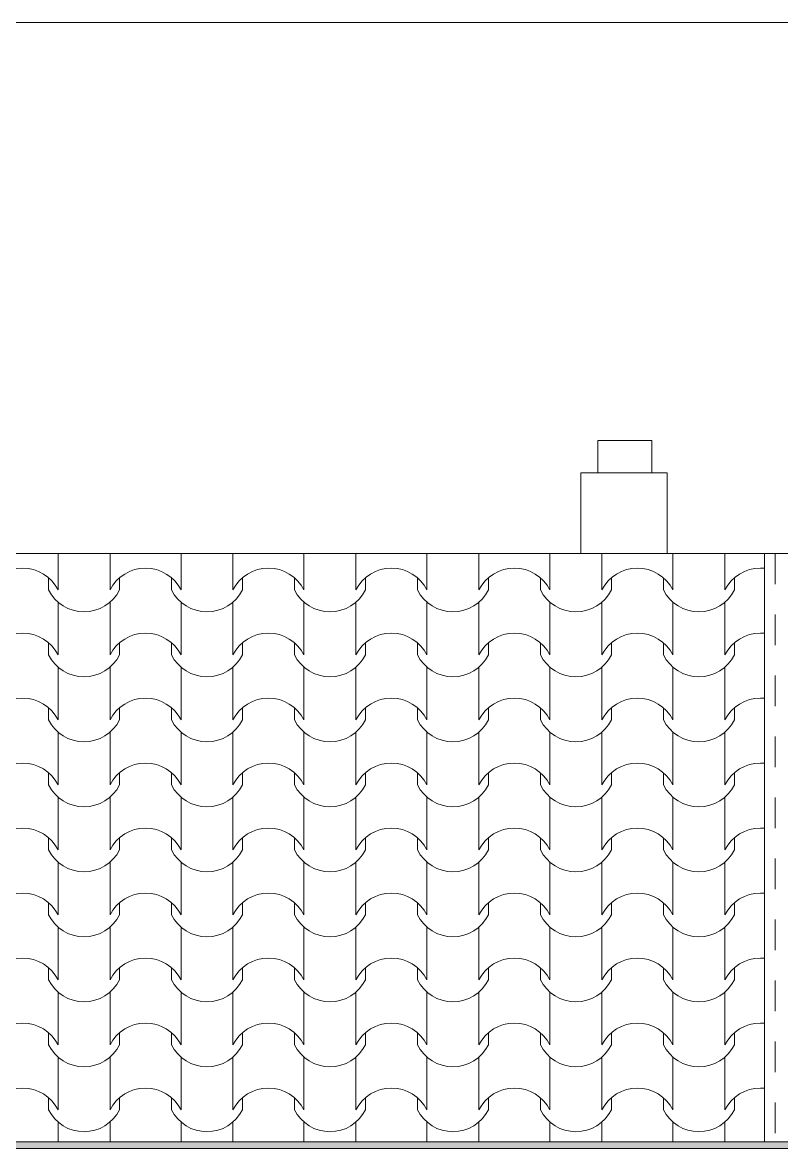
# Model space of a CAD drawing. Header units: feet. Extents: x 2791058 to 2855058, y -67651 to -18651.
# Drawn here: x 2816498 to 2820009, y -23860 to -18651 of the extents above; entities that cross this region are included whole.
import ezdxf

# ---------------------------------------------------------------- set-up
doc = ezdxf.new("R2010")
doc.units = ezdxf.units.FT
doc.header["$MEASUREMENT"] = 0
doc.linetypes.add('Dashed', pattern=[282.222223, 141.111112, -141.111112])
for name, color, linetype, lineweight in [('Shell - Roof_Pen_No__1', 7, 'Continuous', 0), ('Shell - Roof_Pen_No__21', 7, 'Continuous', 0), ('Structural - Bearing_Pen_No__1', 7, 'Continuous', 0)]:
    doc.layers.add(name, color=color, linetype=linetype, lineweight=lineweight)
doc.layers.add('Structural - Bearing_Pen_No__61', color=7, linetype='Continuous', lineweight=0, true_color=0x6a6a6a)
doc.layers.add('Structural - Bearing_Pen_No__62', color=7, linetype='Continuous', lineweight=0, true_color=0xaaaaaa)

# ---------------------------------------------------------------- blocks, each defined once
blk = doc.blocks.new('*X2', base_point=(2247653.8, -76425))
at = {"layer": 'Structural - Bearing_Pen_No__62', "color": 253, "linetype": 'Continuous', "lineweight": 0, "true_color": 0xaaaaaa}
for p, q in [((2816662.1, -21108), (2816662.1, -21154.4)), ((2816902.6, -21108), (2816902.6, -21154.4)), ((2817231.1, -21108), (2817231.1, -21154.4)), ((2817471.5, -21108), (2817471.5, -21154.4)), ((2817800, -21108), (2817800, -21154.4)), ((2818040.5, -21108), (2818040.5, -21154.4)), ((2818369, -21108), (2818369, -21154.4)), ((2818609.4, -21108), (2818609.4, -21154.4)), ((2818937.9, -21108), (2818937.9, -21154.4)), ((2819178.4, -21108), (2819178.4, -21154.4)), ((2819506.9, -21108), (2819506.9, -21154.4)), ((2819747.4, -21108), (2819747.4, -21154.4)), ((2816662.1, -21154.4), (2816662.1, -21276.4)), ((2816902.6, -21154.4), (2816902.6, -21276.4)), ((2817231.1, -21154.4), (2817231.1, -21276.4)), ((2817471.5, -21154.4), (2817471.5, -21276.4)), ((2817800, -21154.4), (2817800, -21276.4)), ((2818040.5, -21154.4), (2818040.5, -21276.4)), ((2818369, -21154.4), (2818369, -21276.4)), ((2818609.4, -21154.4), (2818609.4, -21276.4)), ((2818937.9, -21154.4), (2818937.9, -21276.4)), ((2819178.4, -21154.4), (2819178.4, -21276.4)), ((2819506.9, -21154.4), (2819506.9, -21276.4)), ((2819747.4, -21154.4), (2819747.4, -21276.4)), ((2816618.1, -21220.3), (2816618.1, -21276.4)), ((2816946.6, -21220.3), (2816946.6, -21276.4)), ((2817187, -21220.3), (2817187, -21276.4)), ((2817515.5, -21220.3), (2817515.5, -21276.4)), ((2817756, -21220.3), (2817756, -21276.4)), ((2818084.5, -21220.3), (2818084.5, -21276.4)), ((2818325, -21220.3), (2818325, -21276.4)), ((2818653.5, -21220.3), (2818653.5, -21276.4)), ((2818893.9, -21220.3), (2818893.9, -21276.4)), ((2819222.4, -21220.3), (2819222.4, -21276.4)), ((2819462.9, -21220.3), (2819462.9, -21276.4)), ((2819791.4, -21220.3), (2819791.4, -21276.4)), ((2816662.1, -21333.2), (2816662.1, -21455.1)), ((2816902.6, -21333.2), (2816902.6, -21455.1)), ((2817231.1, -21333.2), (2817231.1, -21455.1)), ((2817471.5, -21333.2), (2817471.5, -21455.1)), ((2817800, -21333.2), (2817800, -21455.1)), ((2818040.5, -21333.2), (2818040.5, -21455.1)), ((2818369, -21333.2), (2818369, -21455.1)), ((2818609.4, -21333.2), (2818609.4, -21455.1)), ((2818937.9, -21333.2), (2818937.9, -21455.1)), ((2819178.4, -21333.2), (2819178.4, -21455.1)), ((2819506.9, -21333.2), (2819506.9, -21455.1)), ((2819747.4, -21333.2), (2819747.4, -21455.1)), ((2816662.1, -21455.1), (2816662.1, -21577.1)), ((2816902.6, -21455.1), (2816902.6, -21577.1)), ((2817231.1, -21455.1), (2817231.1, -21577.1)), ((2817471.5, -21455.1), (2817471.5, -21577.1)), ((2817800, -21455.1), (2817800, -21577.1)), ((2818040.5, -21455.1), (2818040.5, -21577.1)), ((2818369, -21455.1), (2818369, -21577.1)), ((2818609.4, -21455.1), (2818609.4, -21577.1)), ((2818937.9, -21455.1), (2818937.9, -21577.1)), ((2819178.4, -21455.1), (2819178.4, -21577.1)), ((2819506.9, -21455.1), (2819506.9, -21577.1)), ((2819747.4, -21455.1), (2819747.4, -21577.1)), ((2816618.1, -21521), (2816618.1, -21577.1)), ((2816946.6, -21521), (2816946.6, -21577.1)), ((2817187, -21521), (2817187, -21577.1)), ((2817515.5, -21521), (2817515.5, -21577.1)), ((2817756, -21521), (2817756, -21577.1)), ((2818084.5, -21521), (2818084.5, -21577.1)), ((2818325, -21521), (2818325, -21577.1)), ((2818653.5, -21521), (2818653.5, -21577.1)), ((2818893.9, -21521), (2818893.9, -21577.1)), ((2819222.4, -21521), (2819222.4, -21577.1)), ((2819462.9, -21521), (2819462.9, -21577.1)), ((2819791.4, -21521), (2819791.4, -21577.1)), ((2816662.1, -21633.9), (2816662.1, -21755.8)), ((2816902.6, -21633.9), (2816902.6, -21755.8)), ((2817231.1, -21633.9), (2817231.1, -21755.8)), ((2817471.5, -21633.9), (2817471.5, -21755.8)), ((2817800, -21633.9), (2817800, -21755.8)), ((2818040.5, -21633.9), (2818040.5, -21755.8)), ((2818369, -21633.9), (2818369, -21755.8)), ((2818609.4, -21633.9), (2818609.4, -21755.8)), ((2818937.9, -21633.9), (2818937.9, -21755.8)), ((2819178.4, -21633.9), (2819178.4, -21755.8)), ((2819506.9, -21633.9), (2819506.9, -21755.8)), ((2819747.4, -21633.9), (2819747.4, -21755.8)), ((2816662.1, -21755.8), (2816662.1, -21877.7)), ((2816902.6, -21755.8), (2816902.6, -21877.7)), ((2817231.1, -21755.8), (2817231.1, -21877.7)), ((2817471.5, -21755.8), (2817471.5, -21877.7)), ((2817800, -21755.8), (2817800, -21877.7)), ((2818040.5, -21755.8), (2818040.5, -21877.7)), ((2818369, -21755.8), (2818369, -21877.7)), ((2818609.4, -21755.8), (2818609.4, -21877.7)), ((2818937.9, -21755.8), (2818937.9, -21877.7)), ((2819178.4, -21755.8), (2819178.4, -21877.7)), ((2819506.9, -21755.8), (2819506.9, -21877.7)), ((2819747.4, -21755.8), (2819747.4, -21877.7)), ((2816618.1, -21821.7), (2816618.1, -21877.7)), ((2816946.6, -21821.7), (2816946.6, -21877.7)), ((2817187, -21821.7), (2817187, -21877.7)), ((2817515.5, -21821.7), (2817515.5, -21877.7)), ((2817756, -21821.7), (2817756, -21877.7)), ((2818084.5, -21821.7), (2818084.5, -21877.7)), ((2818325, -21821.7), (2818325, -21877.7)), ((2818653.5, -21821.7), (2818653.5, -21877.7)), ((2818893.9, -21821.7), (2818893.9, -21877.7)), ((2819222.4, -21821.7), (2819222.4, -21877.7)), ((2819462.9, -21821.7), (2819462.9, -21877.7)), ((2819791.4, -21821.7), (2819791.4, -21877.7)), ((2816662.1, -21934.5), (2816662.1, -22056.5)), ((2816902.6, -21934.5), (2816902.6, -22056.5)), ((2817231.1, -21934.5), (2817231.1, -22056.5)), ((2817471.5, -21934.5), (2817471.5, -22056.5)), ((2817800, -21934.5), (2817800, -22056.5)), ((2818040.5, -21934.5), (2818040.5, -22056.5)), ((2818369, -21934.5), (2818369, -22056.5)), ((2818609.4, -21934.5), (2818609.4, -22056.5)), ((2818937.9, -21934.5), (2818937.9, -22056.5)), ((2819178.4, -21934.5), (2819178.4, -22056.5)), ((2819506.9, -21934.5), (2819506.9, -22056.5)), ((2819747.4, -21934.5), (2819747.4, -22056.5)), ((2816662.1, -22056.5), (2816662.1, -22178.4)), ((2816902.6, -22056.5), (2816902.6, -22178.4)), ((2817231.1, -22056.5), (2817231.1, -22178.4)), ((2817471.5, -22056.5), (2817471.5, -22178.4)), ((2817800, -22056.5), (2817800, -22178.4)), ((2818040.5, -22056.5), (2818040.5, -22178.4)), ((2818369, -22056.5), (2818369, -22178.4)), ((2818609.4, -22056.5), (2818609.4, -22178.4)), ((2818937.9, -22056.5), (2818937.9, -22178.4)), ((2819178.4, -22056.5), (2819178.4, -22178.4)), ((2819506.9, -22056.5), (2819506.9, -22178.4)), ((2819747.4, -22056.5), (2819747.4, -22178.4)), ((2816618.1, -22122.3), (2816618.1, -22178.4)), ((2816946.6, -22122.3), (2816946.6, -22178.4)), ((2817187, -22122.3), (2817187, -22178.4)), ((2817515.5, -22122.3), (2817515.5, -22178.4)), ((2817756, -22122.3), (2817756, -22178.4)), ((2818084.5, -22122.3), (2818084.5, -22178.4)), ((2818325, -22122.3), (2818325, -22178.4)), ((2818653.5, -22122.3), (2818653.5, -22178.4)), ((2818893.9, -22122.3), (2818893.9, -22178.4)), ((2819222.4, -22122.3), (2819222.4, -22178.4)), ((2819462.9, -22122.3), (2819462.9, -22178.4)), ((2819791.4, -22122.3), (2819791.4, -22178.4)), ((2816662.1, -22235.2), (2816662.1, -22357.1)), ((2816902.6, -22235.2), (2816902.6, -22357.1)), ((2817231.1, -22235.2), (2817231.1, -22357.1)), ((2817471.5, -22235.2), (2817471.5, -22357.1)), ((2817800, -22235.2), (2817800, -22357.1)), ((2818040.5, -22235.2), (2818040.5, -22357.1)), ((2818369, -22235.2), (2818369, -22357.1)), ((2818609.4, -22235.2), (2818609.4, -22357.1)), ((2818937.9, -22235.2), (2818937.9, -22357.1)), ((2819178.4, -22235.2), (2819178.4, -22357.1)), ((2819506.9, -22235.2), (2819506.9, -22357.1)), ((2819747.4, -22235.2), (2819747.4, -22357.1)), ((2816662.1, -22357.1), (2816662.1, -22479.1)), ((2816902.6, -22357.1), (2816902.6, -22479.1)), ((2817231.1, -22357.1), (2817231.1, -22479.1)), ((2817471.5, -22357.1), (2817471.5, -22479.1)), ((2817800, -22357.1), (2817800, -22479.1)), ((2818040.5, -22357.1), (2818040.5, -22479.1)), ((2818369, -22357.1), (2818369, -22479.1)), ((2818609.4, -22357.1), (2818609.4, -22479.1)), ((2818937.9, -22357.1), (2818937.9, -22479.1)), ((2819178.4, -22357.1), (2819178.4, -22479.1)), ((2819506.9, -22357.1), (2819506.9, -22479.1)), ((2819747.4, -22357.1), (2819747.4, -22479.1)), ((2816618.1, -22423), (2816618.1, -22479.1)), ((2816946.6, -22423), (2816946.6, -22479.1)), ((2817187, -22423), (2817187, -22479.1)), ((2817515.5, -22423), (2817515.5, -22479.1)), ((2817756, -22423), (2817756, -22479.1)), ((2818084.5, -22423), (2818084.5, -22479.1)), ((2818325, -22423), (2818325, -22479.1)), ((2818653.5, -22423), (2818653.5, -22479.1)), ((2818893.9, -22423), (2818893.9, -22479.1)), ((2819222.4, -22423), (2819222.4, -22479.1)), ((2819462.9, -22423), (2819462.9, -22479.1)), ((2819791.4, -22423), (2819791.4, -22479.1)), ((2816662.1, -22535.9), (2816662.1, -22657.8)), ((2816902.6, -22535.9), (2816902.6, -22657.8)), ((2817231.1, -22535.9), (2817231.1, -22657.8)), ((2817471.5, -22535.9), (2817471.5, -22657.8)), ((2817800, -22535.9), (2817800, -22657.8)), ((2818040.5, -22535.9), (2818040.5, -22657.8)), ((2818369, -22535.9), (2818369, -22657.8)), ((2818609.4, -22535.9), (2818609.4, -22657.8)), ((2818937.9, -22535.9), (2818937.9, -22657.8)), ((2819178.4, -22535.9), (2819178.4, -22657.8)), ((2819506.9, -22535.9), (2819506.9, -22657.8)), ((2819747.4, -22535.9), (2819747.4, -22657.8)), ((2816662.1, -22657.8), (2816662.1, -22779.7)), ((2816902.6, -22657.8), (2816902.6, -22779.7)), ((2817231.1, -22657.8), (2817231.1, -22779.7)), ((2817471.5, -22657.8), (2817471.5, -22779.7)), ((2817800, -22657.8), (2817800, -22779.7)), ((2818040.5, -22657.8), (2818040.5, -22779.7)), ((2818369, -22657.8), (2818369, -22779.7)), ((2818609.4, -22657.8), (2818609.4, -22779.7)), ((2818937.9, -22657.8), (2818937.9, -22779.7)), ((2819178.4, -22657.8), (2819178.4, -22779.7)), ((2819506.9, -22657.8), (2819506.9, -22779.7)), ((2819747.4, -22657.8), (2819747.4, -22779.7)), ((2816618.1, -22723.7), (2816618.1, -22779.7)), ((2816946.6, -22723.7), (2816946.6, -22779.7)), ((2817187, -22723.7), (2817187, -22779.7)), ((2817515.5, -22723.7), (2817515.5, -22779.7)), ((2817756, -22723.7), (2817756, -22779.7)), ((2818084.5, -22723.7), (2818084.5, -22779.7)), ((2818325, -22723.7), (2818325, -22779.7)), ((2818653.5, -22723.7), (2818653.5, -22779.7)), ((2818893.9, -22723.7), (2818893.9, -22779.7)), ((2819222.4, -22723.7), (2819222.4, -22779.7)), ((2819462.9, -22723.7), (2819462.9, -22779.7)), ((2819791.4, -22723.7), (2819791.4, -22779.7)), ((2816662.1, -22836.5), (2816662.1, -22958.5)), ((2816902.6, -22836.5), (2816902.6, -22958.5)), ((2817231.1, -22836.5), (2817231.1, -22958.5)), ((2817471.5, -22836.5), (2817471.5, -22958.5)), ((2817800, -22836.5), (2817800, -22958.5)), ((2818040.5, -22836.5), (2818040.5, -22958.5)), ((2818369, -22836.5), (2818369, -22958.5)), ((2818609.4, -22836.5), (2818609.4, -22958.5)), ((2818937.9, -22836.5), (2818937.9, -22958.5)), ((2819178.4, -22836.5), (2819178.4, -22958.5)), ((2819506.9, -22836.5), (2819506.9, -22958.5)), ((2819747.4, -22836.5), (2819747.4, -22958.5)), ((2816662.1, -22958.5), (2816662.1, -23080.4)), ((2816902.6, -22958.5), (2816902.6, -23080.4)), ((2817231.1, -22958.5), (2817231.1, -23080.4)), ((2817471.5, -22958.5), (2817471.5, -23080.4)), ((2817800, -22958.5), (2817800, -23080.4)), ((2818040.5, -22958.5), (2818040.5, -23080.4)), ((2818369, -22958.5), (2818369, -23080.4)), ((2818609.4, -22958.5), (2818609.4, -23080.4)), ((2818937.9, -22958.5), (2818937.9, -23080.4)), ((2819178.4, -22958.5), (2819178.4, -23080.4)), ((2819506.9, -22958.5), (2819506.9, -23080.4)), ((2819747.4, -22958.5), (2819747.4, -23080.4)), ((2816618.1, -23024.4), (2816618.1, -23080.4)), ((2816946.6, -23024.4), (2816946.6, -23080.4)), ((2817187, -23024.4), (2817187, -23080.4)), ((2817515.5, -23024.4), (2817515.5, -23080.4)), ((2817756, -23024.4), (2817756, -23080.4)), ((2818084.5, -23024.4), (2818084.5, -23080.4)), ((2818325, -23024.4), (2818325, -23080.4)), ((2818653.5, -23024.4), (2818653.5, -23080.4)), ((2818893.9, -23024.4), (2818893.9, -23080.4)), ((2819222.4, -23024.4), (2819222.4, -23080.4)), ((2819462.9, -23024.4), (2819462.9, -23080.4)), ((2819791.4, -23024.4), (2819791.4, -23080.4)), ((2816662.1, -23137.2), (2816662.1, -23259.2)), ((2816902.6, -23137.2), (2816902.6, -23259.2)), ((2817231.1, -23137.2), (2817231.1, -23259.2)), ((2817471.5, -23137.2), (2817471.5, -23259.2)), ((2817800, -23137.2), (2817800, -23259.2)), ((2818040.5, -23137.2), (2818040.5, -23259.2)), ((2818369, -23137.2), (2818369, -23259.2)), ((2818609.4, -23137.2), (2818609.4, -23259.2)), ((2818937.9, -23137.2), (2818937.9, -23259.2)), ((2819178.4, -23137.2), (2819178.4, -23259.2)), ((2819506.9, -23137.2), (2819506.9, -23259.2)), ((2819747.4, -23137.2), (2819747.4, -23259.2)), ((2816662.1, -23259.2), (2816662.1, -23381.1)), ((2816902.6, -23259.2), (2816902.6, -23381.1)), ((2817231.1, -23259.2), (2817231.1, -23381.1)), ((2817471.5, -23259.2), (2817471.5, -23381.1)), ((2817800, -23259.2), (2817800, -23381.1)), ((2818040.5, -23259.2), (2818040.5, -23381.1)), ((2818369, -23259.2), (2818369, -23381.1)), ((2818609.4, -23259.2), (2818609.4, -23381.1)), ((2818937.9, -23259.2), (2818937.9, -23381.1)), ((2819178.4, -23259.2), (2819178.4, -23381.1)), ((2819506.9, -23259.2), (2819506.9, -23381.1)), ((2819747.4, -23259.2), (2819747.4, -23381.1)), ((2816618.1, -23325), (2816618.1, -23381.1)), ((2816946.6, -23325), (2816946.6, -23381.1)), ((2817187, -23325), (2817187, -23381.1)), ((2817515.5, -23325), (2817515.5, -23381.1)), ((2817756, -23325), (2817756, -23381.1)), ((2818084.5, -23325), (2818084.5, -23381.1)), ((2818325, -23325), (2818325, -23381.1)), ((2818653.5, -23325), (2818653.5, -23381.1)), ((2818893.9, -23325), (2818893.9, -23381.1)), ((2819222.4, -23325), (2819222.4, -23381.1)), ((2819462.9, -23325), (2819462.9, -23381.1)), ((2819791.4, -23325), (2819791.4, -23381.1)), ((2816662.1, -23437.9), (2816662.1, -23559.8)), ((2816902.6, -23437.9), (2816902.6, -23559.8)), ((2817231.1, -23437.9), (2817231.1, -23559.8)), ((2817471.5, -23437.9), (2817471.5, -23559.8)), ((2817800, -23437.9), (2817800, -23559.8)), ((2818040.5, -23437.9), (2818040.5, -23559.8)), ((2818369, -23437.9), (2818369, -23559.8)), ((2818609.4, -23437.9), (2818609.4, -23559.8)), ((2818937.9, -23437.9), (2818937.9, -23559.8)), ((2819178.4, -23437.9), (2819178.4, -23559.8)), ((2819506.9, -23437.9), (2819506.9, -23559.8)), ((2819747.4, -23437.9), (2819747.4, -23559.8)), ((2816662.1, -23559.8), (2816662.1, -23681.8)), ((2816902.6, -23559.8), (2816902.6, -23681.8)), ((2817231.1, -23559.8), (2817231.1, -23681.8)), ((2817471.5, -23559.8), (2817471.5, -23681.8)), ((2817800, -23559.8), (2817800, -23681.8)), ((2818040.5, -23559.8), (2818040.5, -23681.8)), ((2818369, -23559.8), (2818369, -23681.8)), ((2818609.4, -23559.8), (2818609.4, -23681.8)), ((2818937.9, -23559.8), (2818937.9, -23681.8)), ((2819178.4, -23559.8), (2819178.4, -23681.8)), ((2819506.9, -23559.8), (2819506.9, -23681.8)), ((2819747.4, -23559.8), (2819747.4, -23681.8)), ((2816618.1, -23625.7), (2816618.1, -23681.8)), ((2816946.6, -23625.7), (2816946.6, -23681.8)), ((2817187, -23625.7), (2817187, -23681.8)), ((2817515.5, -23625.7), (2817515.5, -23681.8)), ((2817756, -23625.7), (2817756, -23681.8)), ((2818084.5, -23625.7), (2818084.5, -23681.8)), ((2818325, -23625.7), (2818325, -23681.8)), ((2818653.5, -23625.7), (2818653.5, -23681.8)), ((2818893.9, -23625.7), (2818893.9, -23681.8)), ((2819222.4, -23625.7), (2819222.4, -23681.8)), ((2819462.9, -23625.7), (2819462.9, -23681.8)), ((2819791.4, -23625.7), (2819791.4, -23681.8)), ((2816662.1, -23738.6), (2816662.1, -23830.5)), ((2816902.6, -23738.6), (2816902.6, -23830.5)), ((2817231.1, -23738.6), (2817231.1, -23830.5)), ((2817471.5, -23738.6), (2817471.5, -23830.5)), ((2817800, -23738.6), (2817800, -23830.5)), ((2818040.5, -23738.6), (2818040.5, -23830.5)), ((2818369, -23738.6), (2818369, -23830.5)), ((2818609.4, -23738.6), (2818609.4, -23830.5)), ((2818937.9, -23738.6), (2818937.9, -23830.5)), ((2819178.4, -23738.6), (2819178.4, -23830.5)), ((2819506.9, -23738.6), (2819506.9, -23830.5)), ((2819747.4, -23738.6), (2819747.4, -23830.5))]:
    blk.add_line(p, q, dxfattribs=at)
for centre, radius, start, end in [((2816498.4, -21360.3), 184.9, 90.1705, 153.0115), ((2816497.3, -21360.3), 184.9, 26.9885, 89.8295), ((2817067.4, -21360.3), 184.9, 90.1705, 153.0115), ((2817066.3, -21360.3), 184.9, 26.9885, 89.8295), ((2817636.3, -21360.3), 184.9, 90.1705, 153.0115), ((2817635.2, -21360.3), 184.9, 26.9885, 89.8295), ((2818205.3, -21360.3), 184.9, 90.1705, 153.0115), ((2818204.2, -21360.3), 184.9, 26.9885, 89.8295), ((2818774.2, -21360.3), 184.9, 90.1705, 153.0115), ((2818773.1, -21360.3), 184.9, 26.9885, 89.8295), ((2819343.2, -21360.3), 184.9, 90.1705, 153.0115), ((2819342.1, -21360.3), 184.9, 26.9885, 89.8295), ((2819912.2, -21360.3), 184.9, 90.1705, 153.0115), ((2819911.1, -21360.3), 184.9, 83.8943, 89.8295), ((2816782.3, -21193.8), 183.9, 206.7044, 333.2956), ((2817351.3, -21193.8), 183.9, 206.7044, 333.2956), ((2817920.2, -21193.8), 183.9, 206.7044, 333.2956), ((2818489.2, -21193.8), 183.9, 206.7044, 333.2956), ((2819058.2, -21193.8), 183.9, 206.7044, 333.2956), ((2819627.1, -21193.8), 183.9, 206.7044, 333.2956), ((2816498.4, -21661), 184.9, 90.1705, 153.0115), ((2816497.3, -21661), 184.9, 26.9885, 89.8295), ((2817067.4, -21661), 184.9, 90.1705, 153.0115), ((2817066.3, -21661), 184.9, 26.9885, 89.8295), ((2817636.3, -21661), 184.9, 90.1705, 153.0115), ((2817635.2, -21661), 184.9, 26.9885, 89.8295), ((2818205.3, -21661), 184.9, 90.1705, 153.0115), ((2818204.2, -21661), 184.9, 26.9885, 89.8295), ((2818774.2, -21661), 184.9, 90.1705, 153.0115), ((2818773.1, -21661), 184.9, 26.9885, 89.8295), ((2819343.2, -21661), 184.9, 90.1705, 153.0115), ((2819342.1, -21661), 184.9, 26.9885, 89.8295), ((2819912.2, -21661), 184.9, 90.1705, 153.0115), ((2819911.1, -21661), 184.9, 83.8943, 89.8295), ((2816782.3, -21494.4), 183.9, 206.7044, 333.2956), ((2817351.3, -21494.4), 183.9, 206.7044, 333.2956), ((2817920.2, -21494.4), 183.9, 206.7044, 333.2956), ((2818489.2, -21494.4), 183.9, 206.7044, 333.2956), ((2819058.2, -21494.4), 183.9, 206.7044, 333.2956), ((2819627.1, -21494.4), 183.9, 206.7044, 333.2956), ((2816498.4, -21961.7), 184.9, 90.1705, 153.0115), ((2816497.3, -21961.7), 184.9, 26.9885, 89.8295), ((2817067.4, -21961.7), 184.9, 90.1705, 153.0115), ((2817066.3, -21961.7), 184.9, 26.9885, 89.8295), ((2817636.3, -21961.7), 184.9, 90.1705, 153.0115), ((2817635.2, -21961.7), 184.9, 26.9885, 89.8295), ((2818205.3, -21961.7), 184.9, 90.1705, 153.0115), ((2818204.2, -21961.7), 184.9, 26.9885, 89.8295), ((2818774.2, -21961.7), 184.9, 90.1705, 153.0115), ((2818773.1, -21961.7), 184.9, 26.9885, 89.8295), ((2819343.2, -21961.7), 184.9, 90.1705, 153.0115), ((2819342.1, -21961.7), 184.9, 26.9885, 89.8295), ((2819912.2, -21961.7), 184.9, 90.1705, 153.0115), ((2819911.1, -21961.7), 184.9, 83.8943, 89.8295), ((2816782.3, -21795.1), 183.9, 206.7044, 333.2956), ((2817351.3, -21795.1), 183.9, 206.7044, 333.2956), ((2817920.2, -21795.1), 183.9, 206.7044, 333.2956), ((2818489.2, -21795.1), 183.9, 206.7044, 333.2956), ((2819058.2, -21795.1), 183.9, 206.7044, 333.2956), ((2819627.1, -21795.1), 183.9, 206.7044, 333.2956), ((2816498.4, -22262.3), 184.9, 90.1705, 153.0115), ((2816497.3, -22262.3), 184.9, 26.9885, 89.8295), ((2817067.4, -22262.3), 184.9, 90.1705, 153.0115), ((2817066.3, -22262.3), 184.9, 26.9885, 89.8295), ((2817636.3, -22262.3), 184.9, 90.1705, 153.0115), ((2817635.2, -22262.3), 184.9, 26.9885, 89.8295), ((2818205.3, -22262.3), 184.9, 90.1705, 153.0115), ((2818204.2, -22262.3), 184.9, 26.9885, 89.8295), ((2818774.2, -22262.3), 184.9, 90.1705, 153.0115), ((2818773.1, -22262.3), 184.9, 26.9885, 89.8295), ((2819343.2, -22262.3), 184.9, 90.1705, 153.0115), ((2819342.1, -22262.3), 184.9, 26.9885, 89.8295), ((2819912.2, -22262.3), 184.9, 90.1705, 153.0115), ((2819911.1, -22262.3), 184.9, 83.8943, 89.8295), ((2816782.3, -22095.8), 183.9, 206.7044, 333.2956), ((2817351.3, -22095.8), 183.9, 206.7044, 333.2956), ((2817920.2, -22095.8), 183.9, 206.7044, 333.2956), ((2818489.2, -22095.8), 183.9, 206.7044, 333.2956), ((2819058.2, -22095.8), 183.9, 206.7044, 333.2956), ((2819627.1, -22095.8), 183.9, 206.7044, 333.2956), ((2816498.4, -22563), 184.9, 90.1705, 153.0115), ((2816497.3, -22563), 184.9, 26.9885, 89.8295), ((2817067.4, -22563), 184.9, 90.1705, 153.0115), ((2817066.3, -22563), 184.9, 26.9885, 89.8295), ((2817636.3, -22563), 184.9, 90.1705, 153.0115), ((2817635.2, -22563), 184.9, 26.9885, 89.8295), ((2818205.3, -22563), 184.9, 90.1705, 153.0115), ((2818204.2, -22563), 184.9, 26.9885, 89.8295), ((2818774.2, -22563), 184.9, 90.1705, 153.0115), ((2818773.1, -22563), 184.9, 26.9885, 89.8295), ((2819343.2, -22563), 184.9, 90.1705, 153.0115), ((2819342.1, -22563), 184.9, 26.9885, 89.8295), ((2819912.2, -22563), 184.9, 90.1705, 153.0115), ((2819911.1, -22563), 184.9, 83.8943, 89.8295), ((2816782.3, -22396.5), 183.9, 206.7044, 333.2956), ((2817351.3, -22396.5), 183.9, 206.7044, 333.2956), ((2817920.2, -22396.5), 183.9, 206.7044, 333.2956), ((2818489.2, -22396.5), 183.9, 206.7044, 333.2956), ((2819058.2, -22396.5), 183.9, 206.7044, 333.2956), ((2819627.1, -22396.5), 183.9, 206.7044, 333.2956), ((2816498.4, -22863.7), 184.9, 90.1705, 153.0115), ((2816497.3, -22863.7), 184.9, 26.9885, 89.8295), ((2817067.4, -22863.7), 184.9, 90.1705, 153.0115), ((2817066.3, -22863.7), 184.9, 26.9885, 89.8295), ((2817636.3, -22863.7), 184.9, 90.1705, 153.0115), ((2817635.2, -22863.7), 184.9, 26.9885, 89.8295), ((2818205.3, -22863.7), 184.9, 90.1705, 153.0115), ((2818204.2, -22863.7), 184.9, 26.9885, 89.8295), ((2818774.2, -22863.7), 184.9, 90.1705, 153.0115), ((2818773.1, -22863.7), 184.9, 26.9885, 89.8295), ((2819343.2, -22863.7), 184.9, 90.1705, 153.0115), ((2819342.1, -22863.7), 184.9, 26.9885, 89.8295), ((2819912.2, -22863.7), 184.9, 90.1705, 153.0115), ((2819911.1, -22863.7), 184.9, 83.8943, 89.8295), ((2816782.3, -22697.1), 183.9, 206.7044, 333.2956), ((2817351.3, -22697.1), 183.9, 206.7044, 333.2956), ((2817920.2, -22697.1), 183.9, 206.7044, 333.2956), ((2818489.2, -22697.1), 183.9, 206.7044, 333.2956), ((2819058.2, -22697.1), 183.9, 206.7044, 333.2956), ((2819627.1, -22697.1), 183.9, 206.7044, 333.2956), ((2816498.4, -23164.3), 184.9, 90.1705, 153.0115), ((2816497.3, -23164.3), 184.9, 26.9885, 89.8295), ((2817067.4, -23164.3), 184.9, 90.1705, 153.0115), ((2817066.3, -23164.3), 184.9, 26.9885, 89.8295), ((2817636.3, -23164.3), 184.9, 90.1705, 153.0115), ((2817635.2, -23164.3), 184.9, 26.9885, 89.8295), ((2818205.3, -23164.3), 184.9, 90.1705, 153.0115), ((2818204.2, -23164.3), 184.9, 26.9885, 89.8295), ((2818774.2, -23164.3), 184.9, 90.1705, 153.0115), ((2818773.1, -23164.3), 184.9, 26.9885, 89.8295), ((2819343.2, -23164.3), 184.9, 90.1705, 153.0115), ((2819342.1, -23164.3), 184.9, 26.9885, 89.8295), ((2819912.2, -23164.3), 184.9, 90.1705, 153.0115), ((2819911.1, -23164.3), 184.9, 83.8943, 89.8295), ((2816782.3, -22997.8), 183.9, 206.7044, 333.2956), ((2817351.3, -22997.8), 183.9, 206.7044, 333.2956), ((2817920.2, -22997.8), 183.9, 206.7044, 333.2956), ((2818489.2, -22997.8), 183.9, 206.7044, 333.2956), ((2819058.2, -22997.8), 183.9, 206.7044, 333.2956), ((2819627.1, -22997.8), 183.9, 206.7044, 333.2956), ((2816498.4, -23465), 184.9, 90.1705, 153.0115), ((2816497.3, -23465), 184.9, 26.9885, 89.8295), ((2817067.4, -23465), 184.9, 90.1705, 153.0115), ((2817066.3, -23465), 184.9, 26.9885, 89.8295), ((2817636.3, -23465), 184.9, 90.1705, 153.0115), ((2817635.2, -23465), 184.9, 26.9885, 89.8295), ((2818205.3, -23465), 184.9, 90.1705, 153.0115), ((2818204.2, -23465), 184.9, 26.9885, 89.8295), ((2818774.2, -23465), 184.9, 90.1705, 153.0115), ((2818773.1, -23465), 184.9, 26.9885, 89.8295), ((2819343.2, -23465), 184.9, 90.1705, 153.0115), ((2819342.1, -23465), 184.9, 26.9885, 89.8295), ((2819912.2, -23465), 184.9, 90.1705, 153.0115), ((2819911.1, -23465), 184.9, 83.8943, 89.8295), ((2816782.3, -23298.5), 183.9, 206.7044, 333.2956), ((2817351.3, -23298.5), 183.9, 206.7044, 333.2956), ((2817920.2, -23298.5), 183.9, 206.7044, 333.2956), ((2818489.2, -23298.5), 183.9, 206.7044, 333.2956), ((2819058.2, -23298.5), 183.9, 206.7044, 333.2956), ((2819627.1, -23298.5), 183.9, 206.7044, 333.2956), ((2816498.4, -23765.7), 184.9, 90.1705, 153.0115), ((2816497.3, -23765.7), 184.9, 26.9885, 89.8295), ((2817067.4, -23765.7), 184.9, 90.1705, 153.0115), ((2817066.3, -23765.7), 184.9, 26.9885, 89.8295), ((2817636.3, -23765.7), 184.9, 90.1705, 153.0115), ((2817635.2, -23765.7), 184.9, 26.9885, 89.8295), ((2818205.3, -23765.7), 184.9, 90.1705, 153.0115), ((2818204.2, -23765.7), 184.9, 26.9885, 89.8295), ((2818774.2, -23765.7), 184.9, 90.1705, 153.0115), ((2818773.1, -23765.7), 184.9, 26.9885, 89.8295), ((2819343.2, -23765.7), 184.9, 90.1705, 153.0115), ((2819342.1, -23765.7), 184.9, 26.9885, 89.8295), ((2819912.2, -23765.7), 184.9, 90.1705, 153.0115), ((2819911.1, -23765.7), 184.9, 83.8943, 89.8295), ((2816782.3, -23599.1), 183.9, 206.7044, 333.2956), ((2817351.3, -23599.1), 183.9, 206.7044, 333.2956), ((2817920.2, -23599.1), 183.9, 206.7044, 333.2956), ((2818489.2, -23599.1), 183.9, 206.7044, 333.2956), ((2819058.2, -23599.1), 183.9, 206.7044, 333.2956), ((2819627.1, -23599.1), 183.9, 206.7044, 333.2956)]:
    blk.add_arc(centre, radius, start, end, dxfattribs=at)
blk = doc.blocks.new('Fill_1', base_point=(2247653.8, -74225))
at = {"layer": 'Structural - Bearing_Pen_No__1', "color": 7, "linetype": 'Continuous', "lineweight": 0}
for p, q in [((2819930.7, -21108), (2814140.7, -21108)), ((2819930.7, -23830.5), (2819930.7, -21108)), ((2804030.7, -23830.5), (2819930.7, -23830.5))]:
    blk.add_line(p, q, dxfattribs=at)
at = {"layer": 'Structural - Bearing_Pen_No__62', "color": 253, "linetype": 'Continuous', "lineweight": 0, "true_color": 0xaaaaaa}
blk.add_blockref('*X2', (2247653.8, -76425), dxfattribs=at)

msp = doc.modelspace()

# ---------------------------------------------------------------- hatches: boundary and pattern name
at = {"layer": 'Structural - Bearing_Pen_No__61', "linetype": 'Continuous', "lineweight": 0, "true_color": 0x6a6a6a}
msp.add_hatch(color=251, dxfattribs=at).paths.add_polyline_path([(2820280.729, -23860.496), (2820280.729, -23830.496), (2820230.729, -23830.496), (2803730.729, -23830.496), (2803730.729, -23860.496), (2820180.729, -23860.496)])

# ---------------------------------------------------------------- linework, layer by layer
at = {"layer": 'Shell - Roof_Pen_No__1', "color": 7, "linetype": 'Continuous', "lineweight": 0}
for p, q in [((2819409.9, -20585.316), (2819159.9, -20585.316)), ((2819480.729, -20735.316), (2819080.729, -20735.316)), ((2819080.729, -20735.316), (2819080.729, -21108.04)), ((2819480.729, -20735.316), (2819480.729, -21108.04))]:
    msp.add_line(p, q, dxfattribs=at)
at = {"layer": 'Shell - Roof_Pen_No__21', "color": 7, "linetype": 'Continuous', "lineweight": 0}
for p, q in [((2791057.579, -18651.285), (2855057.579, -18651.285)), ((2819159.9, -20585.316), (2819159.9, -20735.316)), ((2819409.9, -20585.316), (2819409.9, -20735.316)), ((2835780.729, -21108.04), (2803780.729, -21108.04)), ((2819930.729, -21108.04), (2819930.729, -23830.496)), ((2803730.729, -23830.496), (2820230.729, -23830.496)), ((2803730.729, -23860.496), (2820180.729, -23860.496)), ((2803780.729, -23860.496), (2820180.729, -23860.496))]:
    msp.add_line(p, q, dxfattribs=at)
at = {"layer": 'Shell - Roof_Pen_No__21', "color": 7, "linetype": 'Dashed', "lineweight": 0}
msp.add_line((2819980.729, -21108.04), (2819980.729, -23830.496), dxfattribs=at)
at = {"layer": 'Structural - Bearing_Pen_No__61', "color": 251, "linetype": 'Continuous', "lineweight": 0, "true_color": 0x6a6a6a, "flags": 128}
msp.add_lwpolyline([(2820280.729, -23860.496), (2820280.729, -23830.496), (2820230.729, -23830.496), (2803730.729, -23830.496), (2803730.729, -23860.496), (2820180.729, -23860.496)], close=True, dxfattribs=at)

# ---------------------------------------------------------------- block references
at = {"layer": 'Structural - Bearing_Pen_No__62', "color": 253, "linetype": 'Continuous', "lineweight": 0, "true_color": 0xaaaaaa}
msp.add_blockref('Fill_1', (2247653.822, -74224.967), dxfattribs=at)

doc.saveas('drawing.dxf')
